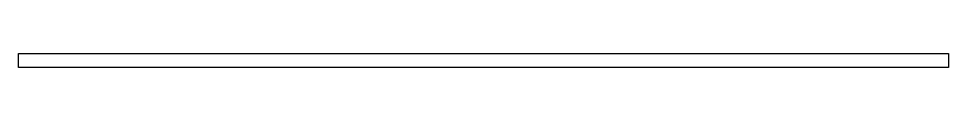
# Model space of a CAD drawing. Extents: x -218 to 46, y -216 to -212.
import ezdxf

# ---------------------------------------------------------------- set-up
doc = ezdxf.new("R2010")
doc.units = 0
doc.layers.add('someLayer', color=7, linetype='CONTINUOUS')

msp = doc.modelspace()

# ---------------------------------------------------------------- linework, layer by layer
at = {"layer": 'someLayer'}
msp.add_lwpolyline([(-217.77, -215.63), (-217.77, -211.63), (46.22, -211.63), (46.22, -215.63), (-217.77, -215.63)], close=True, dxfattribs=at)

doc.saveas('drawing.dxf')
